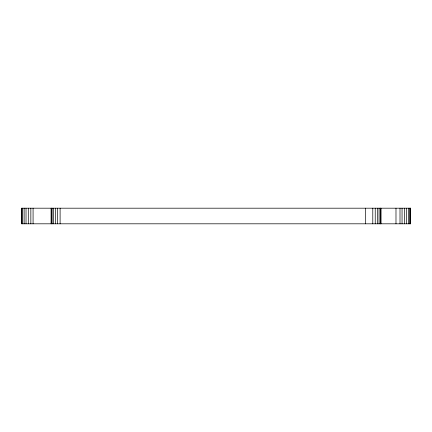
<?xml version="1.0" encoding="UTF-8"?>
<svg xmlns="http://www.w3.org/2000/svg" width="432" height="432" viewBox="0 0 432 432"><rect width="100%" height="100%" fill="white"/><g stroke="black" fill="none" stroke-linecap="round" stroke-linejoin="round"><path stroke-width="0.65" d="M410.368 208.192L410.324 223.808M410.249 208.192L410.249 223.808M409.666 208.192L409.666 223.808M408.418 208.192L408.418 223.808M406.674 208.192L406.674 223.808M404.519 208.192L404.519 223.808M402.052 208.192L402.052 223.808M400.005 208.192L400.005 223.808M395.987 208.192L395.987 223.808M380.889 208.192L380.889 223.808M380.84 208.192L380.84 223.808M380.246 208.192L380.246 223.808M379.048 208.192L379.048 223.808M377.347 208.192L377.347 223.808M375.23 208.192L375.23 223.808M372.789 208.192L372.789 223.808M365.472 208.192L365.472 223.808M60.107 208.192L60.107 223.808M57.58 208.192L57.58 223.808M55.339 208.192L55.339 223.808M53.482 208.192L53.482 223.808M52.105 208.192L52.105 223.808M51.289 208.192L51.289 223.808M51.106 208.192L51.106 223.808M33.075 208.192L33.075 223.808M30.85 208.192L30.85 223.808M28.296 208.192L28.296 223.808M26.028 208.192L26.028 223.808M24.133 208.192L24.133 223.808M22.702 208.192L22.702 223.808M21.832 208.192L21.832 223.808M410.4 208.192L21.6 208.192L21.6 223.808L410.4 223.808L410.4 208.192"/></g></svg>
